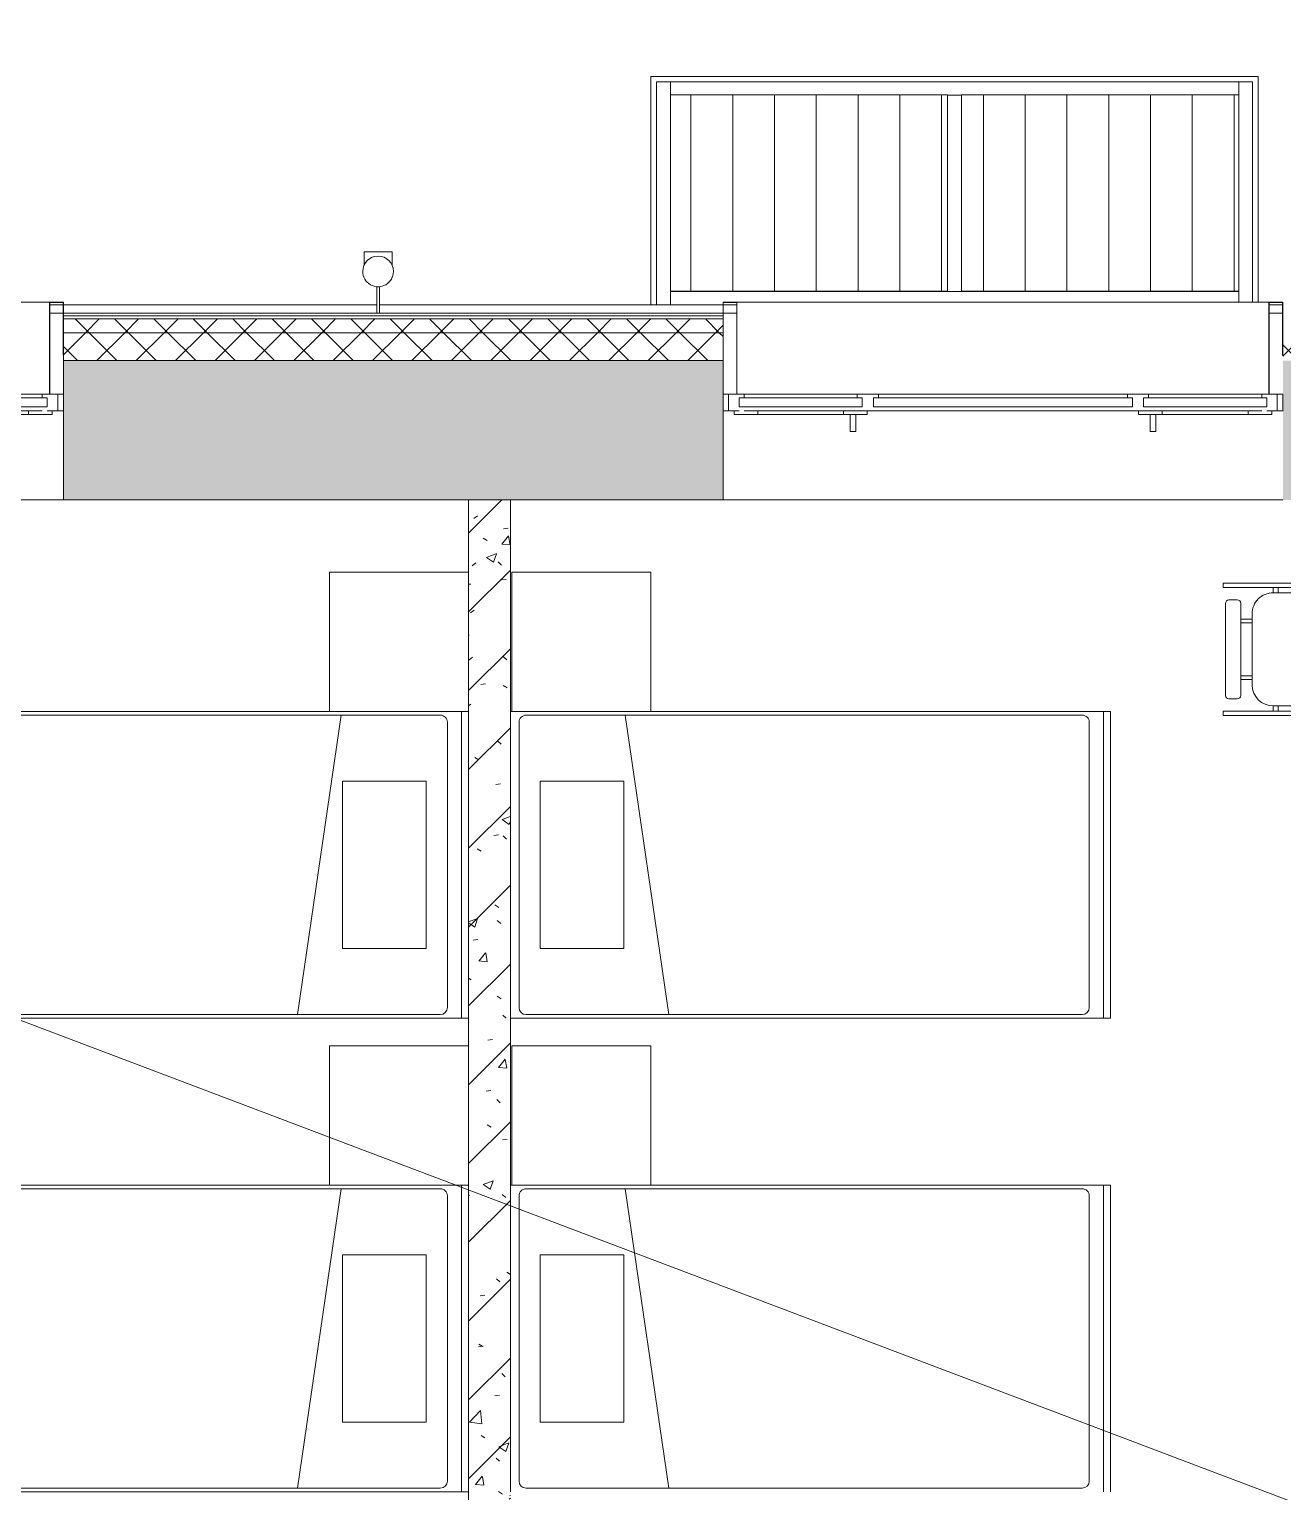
# Model space of a CAD drawing. Header units: millimetres. Extents: x -515342 to 330399, y -224905 to 507333.
# Drawn here: x -314376 to -309875, y -23754 to -18504 of the extents above; entities that cross this region are included whole.
import ezdxf

# ---------------------------------------------------------------- set-up
doc = ezdxf.new("R2010")
doc.units = ezdxf.units.MM
doc.layers.get('0').update_dxf_attribs({"lineweight": 0})
for name, color, linetype, lineweight in [('_ Окна', 7, 'Continuous', 0), ('Витраж', 7, 'Continuous', 0), ('Мебель', 7, 'Continuous', 0), ('Обобщенные модели', 7, 'Continuous', 0), ('Окна', 7, 'Continuous', 0), ('Панели витража', 7, 'Continuous', 0), ('Стены внутренние', 7, 'Continuous', 0), ('Стены наружные', 7, 'Continuous', 0), ('Стены несущие', 7, 'Continuous', 0), ('Стены отделка', 7, 'Continuous', 0), ('Стены перегородки', 7, 'Continuous', 0), ('Стены штриховка', 7, 'Continuous', 0), ('экспертиза ДУ', 1, 'Continuous', 0)]:
    doc.layers.add(name, color=color, linetype=linetype, lineweight=lineweight)
pattern_1 = [(45, (0, 0), (-70.71068, 70.71068), []), (135, (0, 0), (-70.71068, -70.71068), [])]
pattern_2 = [(90, (0, 1380.71), (-150, 9e-15), [])]
pattern_3 = [(90, (0, 14773.38), (-150, 9e-15), [])]

# ---------------------------------------------------------------- blocks, each defined once
blk = doc.blocks.new('Окно_ПВХ_3Створки_1Фрамуга-верх - АР_Окно_ОП_1820_h_х2370_3ст2фр-в-9695517-О_АР_П_1_0_000_План 1 этажа')
at = {"layer": '_ Окна'}
for p, q in [((-1129, 130), (-1205, 130)), ((-1205, 130), (-1205, 70)), ((-1185, 70), (-1185, 130)), ((-1147, 84), (-1147, 116)), ((-1147, 116), (-1129, 116)), ((-1129, 116), (-1129, 130)), ((-723, 116), (-1129, 116)), ((-647, 130), (-723, 130)), ((-723, 130), (-723, 116)), ((-723, 116), (-705, 116)), ((-705, 116), (-705, 84)), ((-665, 84), (-665, 116)), ((-665, 116), (-647, 116)), ((-647, 116), (-647, 130)), ((647, 116), (-647, 116)), ((723, 130), (647, 130)), ((647, 130), (647, 116)), ((647, 116), (665, 116)), ((665, 116), (665, 84)), ((705, 84), (705, 116)), ((705, 116), (723, 116)), ((723, 116), (723, 130)), ((1129, 116), (723, 116)), ((1129, 130), (1129, 116)), ((1205, 130), (1129, 130)), ((1129, 116), (1147, 116)), ((1147, 116), (1147, 84)), ((1185, 70), (1185, 130)), ((1205, 70), (1205, 130)), ((-1205, 70), (-1147, 70)), ((-1165, 56), (-1165, 70)), ((-1080, 56), (-1165, 56)), ((-705, 84), (-1147, 84)), ((-1080, 70), (-1080, 56)), ((-772, 70), (-772, 56)), ((-687, 56), (-772, 56)), ((-705, 70), (-665, 70)), ((-687, 70), (-687, 56)), ((665, 84), (-665, 84)), ((665, 70), (705, 70)), ((687, 56), (687, 70)), ((772, 56), (687, 56)), ((1147, 84), (705, 84)), ((772, 70), (772, 56)), ((1080, 70), (1080, 56)), ((1165, 56), (1080, 56)), ((1147, 70), (1205, 70)), ((1165, 70), (1165, 56))]:
    blk.add_line(p, q, dxfattribs=at)
at = {"layer": 'Окна'}
for p, q in [((-1129, 130), (-723, 130)), ((-647, 130), (647, 130)), ((723, 130), (1129, 130)), ((-705, 70), (-1129, 70)), ((-772, 56), (-1080, 56)), ((-748.5, -4), (-748.5, 56)), ((-728.5, 56), (-728.5, -4)), ((665, 70), (-665, 70)), ((1129, 70), (705, 70)), ((728.5, -4), (728.5, 56)), ((748.5, 56), (748.5, -4)), ((1080, 56), (772, 56)), ((-728.5, -4), (-748.5, -4)), ((748.5, -4), (728.5, -4))]:
    blk.add_line(p, q, dxfattribs=at)
blk = doc.blocks.new('Окно_ПВХ_3Створки_1Фрамуга-верх - АР_Окно_ОП_1820_h_х1970_3ст2фр-в-9696728-О_АР_П_1_0_000_План 1 этажа')
at = {"layer": '_ Окна'}
for p, q in [((-929, 130), (-1005, 130)), ((-1005, 130), (-1005, 70)), ((-985, 70), (-985, 130)), ((-947, 84), (-947, 116)), ((-947, 116), (-929, 116)), ((-929, 116), (-929, 130)), ((-523, 116), (-929, 116)), ((-447, 130), (-523, 130)), ((-523, 130), (-523, 116)), ((-523, 116), (-505, 116)), ((-505, 116), (-505, 84)), ((-465, 84), (-465, 116)), ((-465, 116), (-447, 116)), ((-447, 116), (-447, 130)), ((447, 116), (-447, 116)), ((523, 130), (447, 130)), ((447, 130), (447, 116)), ((447, 116), (465, 116)), ((465, 116), (465, 84)), ((505, 84), (505, 116)), ((505, 116), (523, 116)), ((523, 116), (523, 130)), ((929, 116), (523, 116)), ((929, 130), (929, 116)), ((1005, 130), (929, 130)), ((929, 116), (947, 116)), ((947, 116), (947, 84)), ((985, 70), (985, 130)), ((1005, 70), (1005, 130)), ((-1005, 70), (-947, 70)), ((-965, 56), (-965, 70)), ((-880, 56), (-965, 56)), ((-505, 84), (-947, 84)), ((-880, 70), (-880, 56)), ((-572, 70), (-572, 56)), ((-487, 56), (-572, 56)), ((-505, 70), (-465, 70)), ((-487, 70), (-487, 56)), ((465, 84), (-465, 84)), ((465, 70), (505, 70)), ((487, 56), (487, 70)), ((572, 56), (487, 56)), ((947, 84), (505, 84)), ((572, 70), (572, 56)), ((880, 70), (880, 56)), ((965, 56), (880, 56)), ((947, 70), (1005, 70)), ((965, 70), (965, 56))]:
    blk.add_line(p, q, dxfattribs=at)
at = {"layer": 'Окна'}
for p, q in [((-929, 130), (-523, 130)), ((-447, 130), (447, 130)), ((523, 130), (929, 130)), ((-505, 70), (-929, 70)), ((-572, 56), (-880, 56)), ((-548.5, -4), (-548.5, 56)), ((-528.5, 56), (-528.5, -4)), ((465, 70), (-465, 70)), ((929, 70), (505, 70)), ((528.5, -4), (528.5, 56)), ((548.5, 56), (548.5, -4)), ((880, 56), (572, 56)), ((-528.5, -4), (-548.5, -4)), ((548.5, -4), (528.5, -4))]:
    blk.add_line(p, q, dxfattribs=at)
blk = doc.blocks.new('Прямоугольный импост - АР_Откос_Металлический_50х330 Белый Левый-9898762-О_АР_П_1_0_000_План 1 этажа')
at = {"layer": 'Витраж'}
blk.add_line((44883.8, 16115), (47193.8, 16115), dxfattribs=at)
blk = doc.blocks.new('Прямоугольный импост - АР_Откос_Металлический_50х330 Белый Левый-9898760-О_АР_П_1_0_000_План 1 этажа')
at = {"layer": 'Витраж', "lineweight": 18}
for p, q in [((0, 40), (-50, 40)), ((-50, 40), (-50, -290)), ((-49, -290), (-49, 39)), ((-49, 39), (-1, 39)), ((-1, 39), (-1, -150)), ((0, -150), (0, 40)), ((-1, -150), (0, -150))]:
    blk.add_line(p, q, dxfattribs=at)
blk = doc.blocks.new('Прямоугольный импост - АР_Откос_Металлический_50х330 Белый Левый-9898761-О_АР_П_1_0_000_План 1 этажа')
at = {"layer": 'Витраж'}
blk.add_line((8064.1, 16115), (9974.1, 16115), dxfattribs=at)
blk = doc.blocks.new('Прямоугольный импост - АР_Откос_Металлический_50х330 Белый Правый-9899492-О_АР_П_1_0_000_План 1 этажа')
at = {"layer": 'Витраж', "lineweight": 18}
for p, q in [((-50, -290), (-50, 40)), ((-50, 40), (0, 40)), ((-1, 39), (-49, 39)), ((-49, 39), (-49, -290)), ((-1, -150), (-1, 39)), ((0, 40), (0, -150)), ((0, -150), (-1, -150))]:
    blk.add_line(p, q, dxfattribs=at)
blk = doc.blocks.new('Влж_Водосточная труба_Хомут - Хомут-V88-О_АР_П_1_0_000_План 1 этажа')
at = {"layer": 'Обобщенные модели'}
for p, q in [((40580, 2304.9), (40580, 2209.7)), ((40580, 2304.9), (40590, 2304.9)), ((40590, 2209.7), (40590, 2304.9))]:
    blk.add_line(p, q, dxfattribs=at)
for start, end in [(360, 180), (180, 360)]:
    blk.add_arc((40585, 2154.9), 55, start, end, dxfattribs=at)
blk.add_open_spline([(40590, 2209.7), (40590, 2209.7), (40589.9, 2209.7), (40589.7, 2209.7), (40589.3, 2209.8), (40588.9, 2209.8), (40588.2, 2209.8), (40587.5, 2209.9), (40586.7, 2209.9), (40585.8, 2209.9), (40585, 2209.9), (40584.2, 2209.9), (40583.5, 2209.9), (40582.7, 2209.9), (40581.8, 2209.8), (40581, 2209.8), (40580.2, 2209.7), (40580, 2209.7), (40580, 2209.7)], degree=3, knots=[0, 0, 0, 0, 0.055556, 0.111111, 0.166667, 0.222222, 0.277778, 0.333333, 0.388889, 0.444444, 0.513889, 0.548611, 0.583333, 0.652778, 0.722222, 0.791667, 0.861111, 1, 1, 1, 1], dxfattribs=at)
blk = doc.blocks.new('ASVP_ОМ_Водосточная труба_Слив - Слив-9747398-О_АР_П_1_0_000_План 1 этажа')
at = {"layer": 'Обобщенные модели'}
for p, q in [((21.8, 50), (70, 50)), ((70, -50), (21.8, -50))]:
    blk.add_line(p, q, dxfattribs=at)
at = {"layer": 'Обобщенные модели', "flags": 128}
blk.add_lwpolyline([(70, 50), (70, 48.5), (70, 44.3), (70, 37.4), (70, 28.4), (70, 17.7), (70, 6), (70, -6), (70, -17.7), (70, -28.4), (70, -37.4), (70, -44.3), (70, -48.5), (70, -50)], dxfattribs=at)
blk = doc.blocks.new('Системная панель - АР_ПанельВитража_Монолитный поликарбонат 6мм-V164-О_АР_П_1_0_000_План 1 этажа')
at = {"layer": 'Панели витража'}
h = blk.add_hatch(dxfattribs=at)
h.set_pattern_fill('FP_67', color=256, style=0, pattern_type=2)
h.set_pattern_definition(pattern_2)
h.paths.add_polyline_path([(64719.9, 16154.1), (64719.9, 16859), (63724.9, 16859), (63724.9, 16154.1)])
h = blk.add_hatch(dxfattribs=at)
h.set_pattern_fill('FP_68', color=256, style=0, pattern_type=2)
h.set_pattern_definition(pattern_3)
h.paths.add_polyline_path([(63724.9, 16152.6), (64719.9, 16152.6), (64719.9, 16154.1), (63724.9, 16154.1)])
for p, q in [((64719.9, 16859), (63724.9, 16859)), ((63724.9, 16859), (63724.9, 16154.1)), ((64719.9, 16154.1), (64719.9, 16859)), ((63724.9, 16154.1), (64719.9, 16154.1)), ((63724.9, 16152.2), (63724.9, 16154.1)), ((64719.9, 16152.2), (64719.9, 16154.1))]:
    blk.add_line(p, q, dxfattribs=at)
blk = doc.blocks.new('Прямоугольный импост - АР_Импост_50х50 _труба_-10238076-О_АР_П_1_0_000_План 1 этажа')
at = {"layer": 'Витраж'}
for p, q in [((18736.4, 16859), (18736.4, 16905)), ((19756.4, 16905), (18736.4, 16905)), ((19756.4, 16857.4), (19731.4, 16857.4))]:
    blk.add_line(p, q, dxfattribs=at)
blk = doc.blocks.new('Прямоугольный импост - АР_Импост_50х50 _труба_-10238077-О_АР_П_1_0_000_План 1 этажа')
at = {"layer": 'Витраж'}
for p, q in [((55674.9, 16152.6), (56694.9, 16152.6)), ((56694.9, 16152.6), (56694.9, 16115))]:
    blk.add_line(p, q, dxfattribs=at)
blk = doc.blocks.new('Прямоугольный импост - АР_Импост_50х50 _труба_-V158-О_АР_П_1_0_000_План 1 этажа')
at = {"layer": 'Витраж'}
for p, q in [((56694.9, 16905), (56744.9, 16905)), ((56694.9, 16859), (56694.9, 16905)), ((56744.9, 16115), (56744.9, 16905)), ((56694.9, 16115), (56694.9, 16152.6))]:
    blk.add_line(p, q, dxfattribs=at)
blk = doc.blocks.new('Прямоугольный импост - АР_Импост_50х50 _труба_-V165-О_АР_П_1_0_000_План 1 этажа')
at = {"layer": 'Витраж'}
for p, q in [((62629.9, 16905), (62679.9, 16905)), ((62629.9, 16905), (62629.9, 16105)), ((62679.9, 16905), (62679.9, 16859)), ((62679.9, 16152.6), (62679.9, 16105))]:
    blk.add_line(p, q, dxfattribs=at)
blk = doc.blocks.new('Системная панель - АР_ПанельВитража_Монолитный поликарбонат 6мм-V166-О_АР_П_1_0_000_План 1 этажа')
at = {"layer": 'Панели витража'}
h = blk.add_hatch(dxfattribs=at)
h.set_pattern_fill('FP_67', color=256, style=0, pattern_type=2)
h.set_pattern_definition(pattern_2)
h.paths.add_polyline_path([(62679.9, 16154.1), (63674.9, 16154.1), (63674.9, 16859), (62679.9, 16859)])
h = blk.add_hatch(dxfattribs=at)
h.set_pattern_fill('FP_68', color=256, style=0, pattern_type=2)
h.set_pattern_definition(pattern_3)
h.paths.add_polyline_path([(63028.2, 16152.6), (63674.9, 16152.6), (63674.9, 16154.1), (62679.9, 16154.1), (62679.9, 16152.6)])
for p, q in [((63674.9, 16859), (62679.9, 16859)), ((62679.9, 16859), (62679.9, 16154.1)), ((63674.9, 16154.1), (63674.9, 16859)), ((62679.9, 16154.1), (63674.9, 16154.1)), ((62679.9, 16152.2), (62679.9, 16154.1)), ((63674.9, 16152.2), (63674.9, 16154.1))]:
    blk.add_line(p, q, dxfattribs=at)
blk = doc.blocks.new('Прямоугольный импост - АР_Импост_50х50 _труба_-10238080-О_АР_П_1_0_000_План 1 этажа')
at = {"layer": 'Витраж'}
for p, q in [((20776.4, 16905), (19756.4, 16905)), ((20776.4, 16905), (20776.4, 16859)), ((19781.4, 16857.4), (19756.4, 16857.4))]:
    blk.add_line(p, q, dxfattribs=at)
blk = doc.blocks.new('Прямоугольный импост - АР_Импост_50х50 _труба_-V167-О_АР_П_1_0_000_План 1 этажа')
at = {"layer": 'Витраж'}
for p, q in [((62679.9, 16105), (62679.9, 16152.6)), ((62679.9, 16152.6), (63699.9, 16152.6))]:
    blk.add_line(p, q, dxfattribs=at)
blk = doc.blocks.new('Прямоугольный импост - АР_Импост_50х50 _труба_-V161-О_АР_П_1_0_000_План 1 этажа')
at = {"layer": 'Витраж'}
for p, q in [((55649.9, 16857.4), (55699.9, 16857.4)), ((55699.9, 16152.6), (55649.9, 16152.6))]:
    blk.add_line(p, q, dxfattribs=at)
blk = doc.blocks.new('СД_Люблино_Фасады_rvt-1-О_АР_П_1_0_000_План 1 этажа')
at = {"layer": 'Стены внутренние'}
h = blk.add_hatch(dxfattribs=at)
h.set_pattern_fill('FP_1', color=256, style=0, pattern_type=2)
h.set_pattern_definition([(45, (0, 0), (-224.5064, 224.5064), []), (45, (224.5, 0), (-224.5064, 224.5064), [396.875, -79.375, 3.353, -76.022])])
h.paths.add_polyline_path([(95008.7, 15405), (95268.9, 15405), (95268.9, 15905), (93672.7, 15905), (93672.7, 15405), (94120.4, 15405)])
h.paths.add_polyline_path([(101935, 15405), (101935, 15905), (97278.9, 15905), (97278.9, 15405), (101435, 15405)])
h.paths.add_polyline_path([(91662.7, 15405), (91662.7, 15905), (90062.5, 15905), (90062.5, 15405), (91455.3, 15405)])
h.paths.add_polyline_path([(88052.5, 15405), (88052.5, 15905), (86472.6, 15905), (86472.6, 15405), (87902, 15405)])
h.paths.add_polyline_path([(83460.2, 15405), (84462.6, 15405), (84462.6, 15905), (82935.3, 15905), (82935.3, 15405)])
h.paths.add_polyline_path([(80925.3, 15405), (80925.3, 15905), (79340.3, 15905), (79340.3, 15405), (80795.2, 15405)])
h.paths.add_polyline_path([(72144.8, 15405), (73729.7, 15405), (73729.7, 15905), (72144.8, 15905), (72144.8, 15520.8)])
h.paths.add_polyline_path([(70134.8, 15405), (70134.8, 15905), (68493.6, 15905), (68493.6, 15405), (69731.3, 15405)])
h.paths.add_polyline_path([(76353.4, 15405), (77330.3, 15405), (77330.3, 15905), (75739.7, 15905), (75739.7, 15405)])
h.paths.add_polyline_path([(60500.1, 15405), (62868.6, 15405), (62868.6, 15905), (60500.1, 15905), (60500.1, 15725)])
h.paths.add_polyline_path([(64878.6, 15405), (66483.6, 15405), (66483.6, 15905), (64878.6, 15905), (64878.6, 15520.8)])
h.paths.add_polyline_path([(58090.1, 15405), (58090.1, 15905), (56894.2, 15905), (56894.2, 15405), (57698.2, 15405)])
h.paths.add_polyline_path([(51650.9, 15405), (54484.2, 15405), (54484.2, 15905), (51650.9, 15905)])
h.paths.add_polyline_path([(49990.9, 15405), (49990.9, 15905), (47243.8, 15905), (47243.8, 15405), (49703, 15405)])
h.paths.add_polyline_path([(40819.6, 15405), (41213.8, 15405), (41213.8, 15905), (38819.5, 15905), (38819.5, 15405), (39931.2, 15405)])
h.paths.add_polyline_path([(44833.8, 15405), (44833.8, 15905), (43623.8, 15905), (43623.8, 15405), (44430.3, 15405)])
h.paths.add_polyline_path([(36809.5, 15405), (36809.5, 15905), (35219.5, 15905), (35219.5, 15405), (36406, 15405)])
h.paths.add_polyline_path([(29609.5, 15405), (29609.5, 15905), (28023.1, 15905), (28023.1, 15405), (29271.1, 15405)])
h.paths.add_polyline_path([(31619.5, 15405), (33209.5, 15405), (33209.5, 15905), (31619.5, 15905), (31619.5, 15520.8)])
h.paths.add_polyline_path([(17210.3, 15405), (18800.9, 15405), (18800.9, 15905), (17210.3, 15905), (17210.3, 15725)])
h.paths.add_polyline_path([(20810.9, 15405), (22415.8, 15405), (22415.8, 15905), (20810.9, 15905), (20810.9, 15725)])
h.paths.add_polyline_path([(15200.3, 15405), (15200.3, 15905), (13615.3, 15905), (13615.3, 15405), (15057.5, 15405)])
h.paths.add_polyline_path([(24425.8, 15405), (26013.1, 15405), (26013.1, 15905), (24425.8, 15905), (24425.8, 15520.8)])
h.paths.add_polyline_path([(10024.1, 15405), (11605.3, 15405), (11605.3, 15905), (10024.1, 15905), (10024.1, 15725)])
h.paths.add_polyline_path([(6409.2, 15405), (8014.1, 15405), (8014.1, 15905), (6409.2, 15905), (6409.2, 15725)])
h.paths.add_polyline_path([(4399.2, 15405), (4399.2, 15905), (2875, 15905), (2875, 15405), (4397.3, 15405)])
h.paths.add_polyline_path([(1325, 15405), (1325, 15905), (-305, 15905), (-305, 15405), (843.9, 15405)])
at = {"layer": 'Стены наружные'}
h = blk.add_hatch(dxfattribs=at)
h.set_pattern_fill('FP_10', color=256, style=0, pattern_type=2)
h.set_pattern_definition(pattern_1)
h.paths.add_polyline_path([(102085, 16005), (102085, 16055), (97278.9, 16055), (97278.9, 16005), (102035, 16005)])
h.paths.add_polyline_path([(95268.9, 16005), (95268.9, 16055), (93672.7, 16055), (93672.7, 16005), (95008.7, 16005)])
h.paths.add_polyline_path([(83460.2, 16005), (84462.6, 16005), (84462.6, 16055), (82935.3, 16055), (82935.3, 16005)])
h.paths.add_polyline_path([(86472.6, 16005), (88052.5, 16005), (88052.5, 16055), (86472.6, 16055)])
h.paths.add_polyline_path([(80925.3, 16005), (80925.3, 16055), (79340.3, 16055), (79340.3, 16005), (80795.2, 16005)])
h.paths.add_polyline_path([(90062.5, 16005), (91662.7, 16005), (91662.7, 16055), (90062.5, 16055)])
h.paths.add_polyline_path([(77330.3, 16005), (77330.3, 16055), (75739.7, 16055), (75739.7, 16005), (77241.8, 16005)])
h.paths.add_polyline_path([(51650.9, 16005), (54484.2, 16005), (54484.2, 16055), (51650.9, 16055)])
h.paths.add_polyline_path([(70134.8, 16005), (70134.8, 16055), (68493.6, 16055), (68493.6, 16005), (69246.7, 16005)])
h.paths.add_polyline_path([(61251.5, 16005), (62868.6, 16005), (62868.6, 16055), (60500.1, 16055), (60500.1, 16005)])
h.paths.add_polyline_path([(72144.8, 16005), (73729.7, 16005), (73729.7, 16055), (72144.8, 16055)])
h.paths.add_polyline_path([(57698.2, 16005), (58090.1, 16005), (58090.1, 16055), (56894.2, 16055), (56894.2, 16005)])
h.paths.add_polyline_path([(66483.6, 16005), (66483.6, 16055), (64878.6, 16055), (64878.6, 16005), (65693.3, 16005)])
h.paths.add_polyline_path([(49990.9, 16005), (49990.9, 16055), (47243.8, 16055), (47243.8, 16005), (49703, 16005)])
h.paths.add_polyline_path([(36377.8, 16005), (36809.5, 16005), (36809.5, 16055), (35219.5, 16055), (35219.5, 16005), (35489.5, 16005)])
h.paths.add_polyline_path([(39042.9, 16005), (41213.8, 16005), (41213.8, 16055), (38819.5, 16055), (38819.5, 16005)])
h.paths.add_polyline_path([(44373, 16005), (44833.8, 16005), (44833.8, 16055), (43623.8, 16055), (43623.8, 16005)])
h.paths.add_polyline_path([(29271.1, 16005), (29609.5, 16005), (29609.5, 16055), (28023.1, 16055), (28023.1, 16005), (28382.7, 16005)])
h.paths.add_polyline_path([(24425.8, 16005), (26013.1, 16005), (26013.1, 16055), (24425.8, 16055)])
h.paths.add_polyline_path([(33209.5, 16005), (33209.5, 16055), (31619.5, 16055), (31619.5, 16005), (32824.4, 16005)])
h.paths.add_polyline_path([(11605.3, 16005), (11605.3, 16055), (10024.1, 16055), (10024.1, 16005), (11504.1, 16005)])
h.paths.add_polyline_path([(20810.9, 16005), (22415.8, 16005), (22415.8, 16055), (20810.9, 16055)])
h.paths.add_polyline_path([(18610.9, 16005), (18800.9, 16005), (18800.9, 16055), (17210.3, 16055), (17210.3, 16005), (17722.5, 16005)])
h.paths.add_polyline_path([(15200.3, 16005), (15200.3, 16055), (13615.3, 16055), (13615.3, 16005), (15057.5, 16005)])
h.paths.add_polyline_path([(8014.1, 16005), (8014.1, 16055), (6409.2, 16055), (6409.2, 16005), (7950.7, 16005)])
h.paths.add_polyline_path([(397.7, 16005), (397.7, 16055), (-405, 16055), (-405, 16005), (-44.4, 16005)])
h.paths.add_polyline_path([(4399.2, 16005), (4399.2, 16055), (3897.7, 16055), (3897.7, 16005), (4397.3, 16005)])
h = blk.add_hatch(dxfattribs=at)
h.set_pattern_fill('FP_10', color=256, style=0, pattern_type=2)
h.set_pattern_definition(pattern_1)
h.paths.add_polyline_path([(93672.7, 15905), (95268.9, 15905), (95268.9, 16005), (93672.7, 16005)])
h.paths.add_polyline_path([(102035, 15905), (102035, 16005), (97278.9, 16005), (97278.9, 15905), (101935, 15905)])
h.paths.add_polyline_path([(84348.6, 15905), (84462.6, 15905), (84462.6, 16005), (82935.3, 16005), (82935.3, 15905), (83460.2, 15905)])
h.paths.add_polyline_path([(87013.6, 15905), (88052.5, 15905), (88052.5, 16005), (86472.6, 16005), (86472.6, 15905)])
h.paths.add_polyline_path([(90062.5, 15905), (91662.7, 15905), (91662.7, 16005), (90062.5, 16005)])
h.paths.add_polyline_path([(73688.4, 15905), (73729.7, 15905), (73729.7, 16005), (72144.8, 16005), (72144.8, 15905), (72800.1, 15905)])
h.paths.add_polyline_path([(75739.7, 15905), (77330.3, 15905), (77330.3, 16005), (75739.7, 16005)])
h.paths.add_polyline_path([(79340.3, 15905), (80925.3, 15905), (80925.3, 16005), (79340.3, 16005)])
h.paths.add_polyline_path([(69246.7, 15905), (70134.8, 15905), (70134.8, 16005), (68493.6, 16005), (68493.6, 15905)])
h.paths.add_polyline_path([(62868.6, 15905), (62868.6, 16005), (60500.1, 16005), (60500.1, 15905), (62139.9, 15905)])
h.paths.add_polyline_path([(65693.3, 15905), (66483.6, 15905), (66483.6, 16005), (64878.6, 16005), (64878.6, 15905)])
h.paths.add_polyline_path([(52368.1, 15905), (54484.2, 15905), (54484.2, 16005), (51650.9, 16005), (51650.9, 15905)])
h.paths.add_polyline_path([(58090.1, 15905), (58090.1, 16005), (56894.2, 16005), (56894.2, 15905), (57698.2, 15905)])
h.paths.add_polyline_path([(47926.3, 15905), (49990.9, 15905), (49990.9, 16005), (47243.8, 16005), (47243.8, 15905)])
h.paths.add_polyline_path([(43623.8, 15905), (44833.8, 15905), (44833.8, 16005), (43623.8, 16005)])
h.paths.add_polyline_path([(41213.8, 15905), (41213.8, 16005), (38819.5, 16005), (38819.5, 15905), (40819.6, 15905)])
h.paths.add_polyline_path([(31936.1, 15905), (33209.5, 15905), (33209.5, 16005), (31619.5, 16005), (31619.5, 15905)])
h.paths.add_polyline_path([(36809.5, 15905), (36809.5, 16005), (35219.5, 16005), (35219.5, 15905), (36377.8, 15905)])
h.paths.add_polyline_path([(29609.5, 15905), (29609.5, 16005), (28023.1, 16005), (28023.1, 15905), (29271.1, 15905)])
h.paths.add_polyline_path([(26013.1, 15905), (26013.1, 16005), (24425.8, 16005), (24425.8, 15905), (25717.7, 15905)])
h.paths.add_polyline_path([(20810.9, 15905), (22415.8, 15905), (22415.8, 16005), (20810.9, 16005)])
h.paths.add_polyline_path([(18800.9, 15905), (18800.9, 16005), (17210.3, 16005), (17210.3, 15905), (18610.9, 15905)])
h.paths.add_polyline_path([(15057.5, 15905), (15200.3, 15905), (15200.3, 16005), (13615.3, 16005), (13615.3, 15905)])
h.paths.add_polyline_path([(11504.1, 15905), (11605.3, 15905), (11605.3, 16005), (10024.1, 16005), (10024.1, 15905)])
h.paths.add_polyline_path([(8014.1, 15905), (8014.1, 16005), (6409.2, 16005), (6409.2, 15905), (7950.7, 15905)])
h.paths.add_polyline_path([(-44.4, 15905), (397.7, 15905), (397.7, 16005), (-305, 16005), (-305, 15905)])
h.paths.add_polyline_path([(4399.2, 15905), (4399.2, 16005), (3897.7, 16005), (3897.7, 15905), (4397.3, 15905)])
at = {"layer": 'Стены внутренние'}
for p, q in [((62609.9, 16925), (64789.9, 16925)), ((62609.9, 16925), (62609.9, 16905)), ((62609.9, 16105), (62609.9, 16905)), ((64789.9, 16905), (64789.9, 16925)), ((64789.9, 16905), (64789.9, 16115)), ((60451, 16105), (60499.1, 16105)), ((60451, 16075), (60499.3, 16075)), ((60500.1, 16105), (61625.2, 16105)), ((61634.8, 16105), (62868.6, 16105)), ((62869.4, 16075), (62917.7, 16075)), ((62869.6, 16105), (62917.6, 16105)), ((64829.5, 16075), (64877.8, 16075)), ((64829.6, 16105), (64877.7, 16105)), ((60500.1, 15405), (58090.1, 15405)), ((64878.6, 15405), (62868.6, 15405))]:
    blk.add_line(p, q, dxfattribs=at)
at = {"layer": 'Стены несущие'}
for p, q in [((60500.1, 15905), (60500.1, 15785)), ((62868.6, 15905), (60500.1, 15905)), ((60500.1, 15905), (62868.6, 15905)), ((62868.6, 15785), (62868.6, 15905)), ((60500.1, 15725), (60500.1, 15405)), ((62868.6, 15405), (62868.6, 15725)), ((60500.1, 15405), (62868.6, 15405))]:
    blk.add_line(p, q, dxfattribs=at)
at = {"layer": 'Стены отделка', "lineweight": 9}
for p, q in [((61625.2, 16075), (60500.1, 16075)), ((60500.1, 16075), (60500.1, 16065)), ((60500.1, 16065), (60500.1, 16055)), ((62868.6, 16075), (61634.8, 16075)), ((62868.6, 16065), (62868.6, 16075)), ((62868.6, 16055), (62868.6, 16065)), ((60500.1, 16055), (60500.1, 16005)), ((62868.6, 16005), (62868.6, 16055)), ((60500.1, 16005), (60500.1, 15905)), ((62868.6, 15905), (62868.6, 16005))]:
    blk.add_line(p, q, dxfattribs=at)
at = {"layer": 'Стены штриховка'}
for p, q in [((62868.6, 16065), (60500.1, 16065)), ((62868.6, 16055), (60500.1, 16055)), ((60500.1, 16055), (62868.6, 16055)), ((62868.6, 16005), (60500.1, 16005))]:
    blk.add_line(p, q, dxfattribs=at)
at = {"layer": 'Витраж', "lineweight": 9}
for name, p in [('Прямоугольный импост - АР_Импост_50х50 _труба_-V165-О_АР_П_1_0_000_План 1 этажа', (0, 0)), ('Прямоугольный импост - АР_Импост_50х50 _труба_-10238076-О_АР_П_1_0_000_План 1 этажа', (43943.5, 0)), ('Прямоугольный импост - АР_Импост_50х50 _труба_-10238080-О_АР_П_1_0_000_План 1 этажа', (43943.5, 0)), ('Прямоугольный импост - АР_Импост_50х50 _труба_-V158-О_АР_П_1_0_000_План 1 этажа', (8025, 0)), ('Прямоугольный импост - АР_Импост_50х50 _труба_-V161-О_АР_П_1_0_000_План 1 этажа', (8025, 0)), ('Прямоугольный импост - АР_Откос_Металлический_50х330 Белый Левый-9898762-О_АР_П_1_0_000_План 1 этажа', (13256.3, 0)), ('Прямоугольный импост - АР_Откос_Металлический_50х330 Белый Левый-9898760-О_АР_П_1_0_000_План 1 этажа', (60500.1, 16075)), ('Прямоугольный импост - АР_Импост_50х50 _труба_-V167-О_АР_П_1_0_000_План 1 этажа', (0, 0)), ('Прямоугольный импост - АР_Откос_Металлический_50х330 Белый Левый-9898761-О_АР_П_1_0_000_План 1 этажа', (54854.5, 0)), ('Прямоугольный импост - АР_Импост_50х50 _труба_-10238077-О_АР_П_1_0_000_План 1 этажа', (8025, 0)), ('Прямоугольный импост - АР_Откос_Металлический_50х330 Белый Левый-9898760-О_АР_П_1_0_000_План 1 этажа', (64878.6, 16075))]:
    blk.add_blockref(name, p, dxfattribs=at)
at = {"layer": 'Витраж', "lineweight": 9, "extrusion": (0, 0, -1)}
blk.add_blockref('Прямоугольный импост - АР_Откос_Металлический_50х330 Белый Правый-9899492-О_АР_П_1_0_000_План 1 этажа', (-62868.6, 16075), dxfattribs=at)
at = {"layer": 'Обобщенные модели', "lineweight": 9, "rotation": 180}
blk.add_blockref('Влж_Водосточная труба_Хомут - Хомут-V88-О_АР_П_1_0_000_План 1 этажа', (102215, 18379.9), dxfattribs=at)
at = {"layer": 'Обобщенные модели', "lineweight": 9, "extrusion": (0, 0, -1), "rotation": 89.99999999999999}
blk.add_blockref('ASVP_ОМ_Водосточная труба_Слив - Слив-9747398-О_АР_П_1_0_000_План 1 этажа', (-61630, 16225), dxfattribs=at)
at = {"layer": 'Окна', "lineweight": 9}
for name, p in [('Окно_ПВХ_3Створки_1Фрамуга-верх - АР_Окно_ОП_1820_h_х2370_3ст2фр-в-9695517-О_АР_П_1_0_000_План 1 этажа', (59295.1, 15655)), ('Окно_ПВХ_3Створки_1Фрамуга-верх - АР_Окно_ОП_1820_h_х1970_3ст2фр-в-9696728-О_АР_П_1_0_000_План 1 этажа', (63873.6, 15655))]:
    blk.add_blockref(name, p, dxfattribs=at)
at = {"layer": 'Панели витража', "lineweight": 9}
for name in ['Системная панель - АР_ПанельВитража_Монолитный поликарбонат 6мм-V166-О_АР_П_1_0_000_План 1 этажа', 'Системная панель - АР_ПанельВитража_Монолитный поликарбонат 6мм-V164-О_АР_П_1_0_000_План 1 этажа']:
    blk.add_blockref(name, (0, 0), dxfattribs=at)
blk = doc.blocks.new('Стул-Штабель - Стул-Штабель-8767036-О_АР_П_1_0_000_План 1 этажа')
at = {"layer": 'Мебель'}
for p, q in [((-416.6, -124.4), (-416.6, 134.5)), ((-416.6, 134.5), (-401.3, 134.5)), ((-401.3, 134.5), (-401.3, -124.4)), ((-356.8, 84.1), (-356.8, 113.6)), ((-344.1, 126.3), (-13.9, 126.3)), ((-1.2, 84.1), (-1.2, 113.6)), ((43.2, 134.5), (43.2, -124.4)), ((58.6, 134.5), (43.2, 134.5)), ((58.6, -124.4), (58.6, 134.5)), ((-344.1, 71.4), (-13.9, 71.4)), ((-286.9, 30.8), (-286.9, 71.4)), ((-274.2, 30.8), (-274.2, 71.4)), ((-83.8, 30.8), (-83.8, 71.4)), ((-71.1, 30.8), (-71.1, 71.4)), ((-306, 30.8), (-52, 30.8)), ((-286.9, 30.8), (-274.2, 30.8)), ((-71.1, 30.8), (-83.8, 30.8)), ((-401.3, -45.4), (-401.3, -62.4)), ((-382.2, -45.4), (-401.3, -45.4)), ((-382.2, -45.4), (-382.2, -62.4)), ((-382.2, -124.4), (-382.2, -45.4)), ((24.2, -45.4), (24.2, -62.4)), ((24.2, -45.4), (43.2, -45.4)), ((24.2, -124.4), (24.2, -45.4)), ((43.2, -45.4), (43.2, -62.4)), ((-382.2, -62.4), (-401.3, -62.4)), ((24.2, -62.4), (43.2, -62.4))]:
    blk.add_line(p, q, dxfattribs=at)
for centre, radius, start, end in [((-344.1, 113.6), 12.7, 90, 180), ((-13.9, 113.6), 12.7, 360, 90), ((-344.1, 84.1), 12.7, 180, 270), ((-13.9, 84.1), 12.7, 270, 0), ((-306, -45.4), 76.2, 90, 180), ((-52, -45.4), 76.2, 360, 90)]:
    blk.add_arc(centre, radius, start, end, dxfattribs=at)
blk = doc.blocks.new('Кровать-Больница - 1100 x 2200 мм-V24-О_АР_П_1_0_000_План 1 этажа')
at = {"layer": 'Мебель'}
for p, q in [((-141.5, 663.8), (-141.5, -1465.6)), ((-103.4, 632.8), (920.4, 632.8)), ((958.5, -1465.6), (958.5, 663.8)), ((-128.8, -1389.4), (-128.8, 607.4)), ((945.8, -1389.4), (945.8, 607.4)), ((108.5, 556.6), (108.5, 256.6)), ((108.5, 556.6), (708.5, 556.6)), ((708.5, 556.6), (708.5, 256.6)), ((945.8, 251.8), (-128.8, 95.1)), ((108.5, 256.6), (708.5, 256.6)), ((-103.4, -1414.8), (920.4, -1414.8)), ((-141.5, -1465.6), (-141.5, -1491)), ((-141.5, -1465.6), (958.5, -1465.6)), ((958.5, -1465.6), (958.5, -1491)), ((-141.5, -1491), (958.5, -1491))]:
    blk.add_line(p, q, dxfattribs=at)
for centre, start, end in [((-103.4, 607.4), 90, 180), ((920.4, 607.4), 0, 90), ((-103.4, -1389.4), 180, 270), ((920.4, -1389.4), 270, 0)]:
    blk.add_arc(centre, 25.4, start, end, dxfattribs=at)
blk = doc.blocks.new('Прикроватная тумба - Прикроватная тумба-V8-О_АР_П_1_0_000_План 1 этажа')
at = {"layer": 'Мебель'}
for p, q in [((0, 0), (0, -500)), ((500, -500), (500, 0)), ((0, -500), (500, -500))]:
    blk.add_line(p, q, dxfattribs=at)
blk = doc.blocks.new('Кровать-Больница - 1100 x 2200 мм-V26-О_АР_П_1_0_000_План 1 этажа')
at = {"layer": 'Мебель'}
for p, q in [((-103.4, 632.8), (920.4, 632.8)), ((958.5, -1465.6), (958.5, 663.8)), ((-128.8, -1389.4), (-128.8, 607.4)), ((945.8, -1389.4), (945.8, 607.4)), ((108.5, 556.6), (108.5, 256.6)), ((108.5, 556.6), (708.5, 556.6)), ((708.5, 556.6), (708.5, 256.6)), ((945.8, 251.8), (-128.8, 95.1)), ((108.5, 256.6), (708.5, 256.6)), ((-103.4, -1414.8), (920.4, -1414.8)), ((-141.5, -1465.6), (958.5, -1465.6)), ((958.5, -1465.6), (958.5, -1491)), ((-141.5, -1491), (958.5, -1491))]:
    blk.add_line(p, q, dxfattribs=at)
for centre, start, end in [((-103.4, 607.4), 90, 180), ((920.4, 607.4), 0, 90), ((-103.4, -1389.4), 180, 270), ((920.4, -1389.4), 270, 0)]:
    blk.add_arc(centre, 25.4, start, end, dxfattribs=at)
blk = doc.blocks.new('Кровать-Больница - 1100 x 2200 мм-V4-О_АР_П_1_0_000_План 1 этажа')
at = {"layer": 'Мебель'}
for p, q in [((-141.5, 1491), (958.5, 1491)), ((-141.5, 1465.6), (-141.5, 1491)), ((958.5, 1465.6), (958.5, 1491)), ((-141.5, -683.6), (-141.5, 1465.6)), ((-141.5, 1465.6), (958.5, 1465.6)), ((958.5, 1465.6), (958.5, -683.6)), ((-128.8, 1389.4), (-128.8, -607.4)), ((-103.4, 1414.8), (920.4, 1414.8)), ((945.8, 1389.4), (945.8, -607.4)), ((945.8, -251.8), (-128.8, -95.1)), ((108.5, -256.6), (708.5, -256.6)), ((108.5, -556.6), (108.5, -256.6)), ((708.5, -556.6), (708.5, -256.6)), ((108.5, -556.6), (708.5, -556.6)), ((-103.4, -632.8), (920.4, -632.8)), ((-141.5, -683.6), (958.5, -683.6)), ((-141.5, -709), (-141.5, -683.6)), ((958.5, -709), (958.5, -683.6))]:
    blk.add_line(p, q, dxfattribs=at)
for centre, start, end in [((-103.4, 1389.4), 90, 180), ((920.4, 1389.4), 0, 90), ((-103.4, -607.4), 180, 270), ((920.4, -607.4), 270, 0)]:
    blk.add_arc(centre, 25.4, start, end, dxfattribs=at)
blk = doc.blocks.new('Прикроватная тумба - Прикроватная тумба-V1-О_АР_П_1_0_000_План 1 этажа')
at = {"layer": 'Мебель'}
for p, q in [((500, 500), (0, 500)), ((0, 500), (0, 0))]:
    blk.add_line(p, q, dxfattribs=at)

msp = doc.modelspace()

# ---------------------------------------------------------------- hatches: boundary and pattern name
at = {"layer": 'Стены внутренние'}
h = msp.add_hatch(dxfattribs=at)
h.set_pattern_fill('FP_3', color=256, style=0, pattern_type=2)
h.set_pattern_definition([(45, (-374753.14, -35598.53), (-141.42136, 141.42136), [])])
h.paths.add_polyline_path([(-312798.1427, -26203.5295), (-312648.1427, -26203.5295), (-312648.1427, -20193.5295), (-312798.1427, -20193.5295), (-312798.1427, -26063.7584)])
h = msp.add_hatch(dxfattribs=at)
h.set_pattern_fill('FP_4', color=256, style=0, pattern_type=2)
h.set_pattern_definition([(50, (-374753.14, -35598.53), (364.3679, -31.8783), [38.1, -419.1]), (355, (-374753.14, -35598.53), (-70.4859, 382.1133), [30.48, -335.28]), (100.451, (-374722.78, -35601.2), (293.885, 350.2334), [32.38, -356.18]), (46.184, (-374753.14, -35496.93), (542.1585, -84.0858), [57.15, -628.65]), (96.636, (-374707.96, -35503.94), (474.805, 494.8554), [48.57, -534.27]), (351.184, (-374753.14, -35496.93), (474.81, 494.85), [45.72, -502.92]), (21, (-374702.34, -35522.33), (303.2285, -204.5305), [38.1, -419.1]), (326, (-374702.34, -35522.33), (123.604, 368.376), [30.48, -335.28]), (71.451, (-374677.07, -35539.37), (426.8341, 163.8427), [32.38, -356.18]), (37.5, (-374753.14, -35598.53), (6.17665, 169.11015), [16.764, -314.452, 16.764, -323.596, -336.55]), (37.5, (-374753.14, -35598.53), (6.17665, 169.11015), [-671.576, 16.764, -319.786]), (7.5, (-374753.14, -35598.53), (133.6389, 200.3615), [16.764, -177.292, 16.764, -306.832, -128.27]), (7.5, (-374753.14, -35598.53), (133.6389, 200.3615), [-517.652, 16.764, -111.506]), (327.5, (-374866.43, -35598.53), (271.18182, -11.45836), [16.764, -110.236, 16.764, -379.476, -525.78]), (327.5, (-374866.43, -35598.53), (271.18182, -11.45836), [-523.24, 16.764, -509.016]), (317.5, (-374917.23, -35598.53), (296.2585, 50.85285), [16.764, -148.336, 16.764, -246.38, -373.38]), (317.5, (-374917.23, -35598.53), (296.2585, 50.85285), [-428.244, 16.764, -356.616])])
h.paths.add_polyline_path([(-312798.1427, -26203.5295), (-312648.1427, -26203.5295), (-312648.1427, -20193.5295), (-312798.1427, -20193.5295), (-312798.1427, -26063.7584)])

# ---------------------------------------------------------------- linework, layer by layer
at = {"layer": 'Стены перегородки'}
for p, q in [((-312648.1427, -20193.5295), (-312798.1427, -20193.5295)), ((-312798.1427, -20193.5295), (-312798.1427, -24203.5295)), ((-312648.1427, -23753.5295), (-312648.1427, -20193.5295))]:
    msp.add_line(p, q, dxfattribs=at)
at = {"layer": 'экспертиза ДУ'}
msp.add_lwpolyline([(-287176.361, -32372.9313), (-451777.9117, 29956.5807)], dxfattribs=at)

# ---------------------------------------------------------------- block references
msp.add_blockref('СД_Люблино_Фасады_rvt-1-О_АР_П_1_0_000_План 1 этажа', (-374753.1427, -35598.5295))
at = {"layer": 'Мебель'}
for p in [(-313298.1427, -20953.5295), (-313298.1427, -22653.5295)]:
    msp.add_blockref('Прикроватная тумба - Прикроватная тумба-V1-О_АР_П_1_0_000_План 1 этажа', p, dxfattribs=at)
for name, p, rotation in [('Прикроватная тумба - Прикроватная тумба-V8-О_АР_П_1_0_000_План 1 этажа', (-312143.3537, -20953.5295), 180), ('Стул-Штабель - Стул-Штабель-8767036-О_АР_П_1_0_000_План 1 этажа', (-309954.3533, -20551.0956), 89.99999999999972), ('Кровать-Больница - 1100 x 2200 мм-V4-О_АР_П_1_0_000_План 1 этажа', (-313507.1492, -21912.0115), 90.00000000000007), ('Кровать-Больница - 1100 x 2200 мм-V24-О_АР_П_1_0_000_План 1 этажа', (-311984.3472, -21912.0115), 89.99999999999993), ('Прикроватная тумба - Прикроватная тумба-V8-О_АР_П_1_0_000_План 1 этажа', (-312143.3537, -22653.5295), 180), ('Кровать-Больница - 1100 x 2200 мм-V4-О_АР_П_1_0_000_План 1 этажа', (-313507.1492, -23612.0115), 90.00000000000007), ('Кровать-Больница - 1100 x 2200 мм-V26-О_АР_П_1_0_000_План 1 этажа', (-311984.3472, -23612.0115), 89.99999999999993)]:
    msp.add_blockref(name, p, dxfattribs=dict(at, rotation=rotation))

doc.saveas('drawing.dxf')
